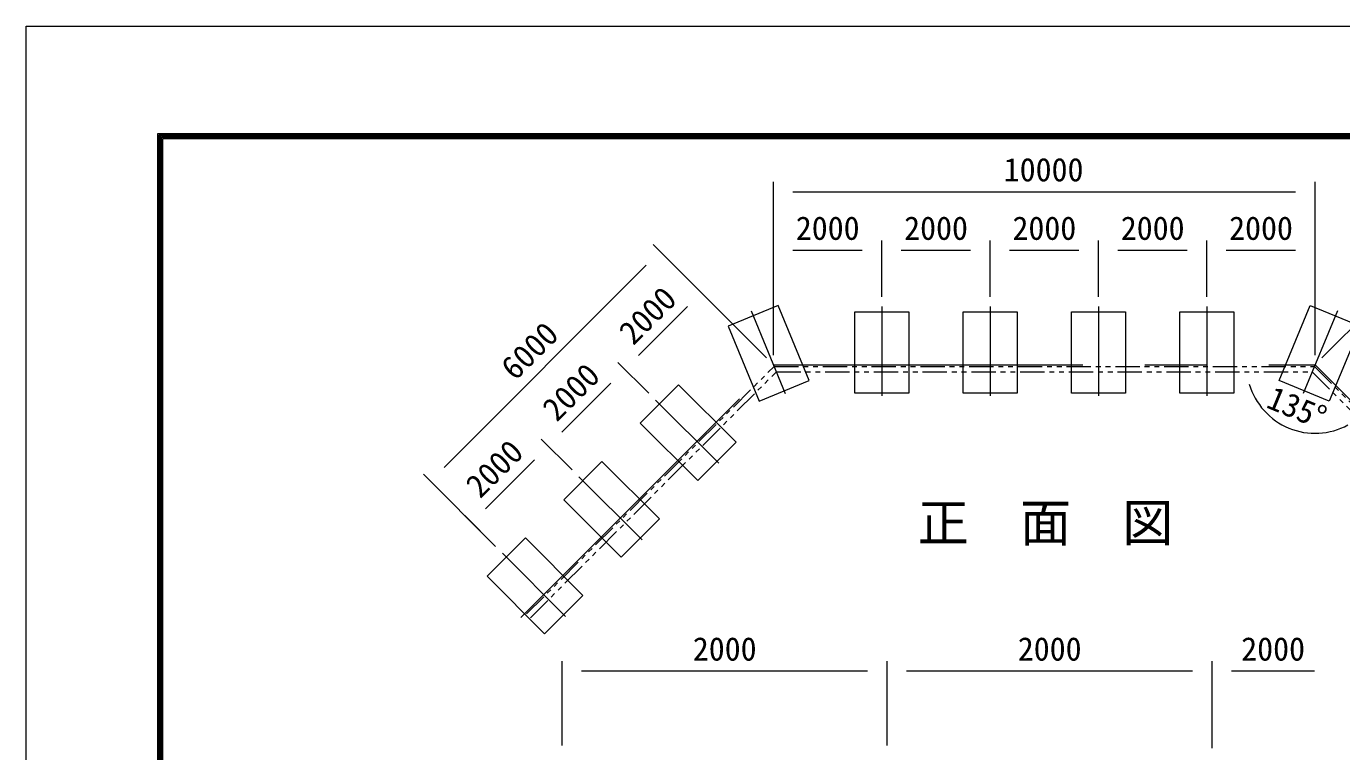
# Model space of a CAD drawing. Units: millimetres, scale not verified, with parts at other scales. Extents: x -12600 to 12600, y -8910 to 8910.
# Drawn here: x -12600 to -4505, y 4446 to 8910 of the extents above; entities that cross this region are included whole.
import ezdxf
from ezdxf.enums import TextEntityAlignment as Align

# ---------------------------------------------------------------- set-up
doc = ezdxf.new("R2010")
doc.units = ezdxf.units.MM
doc.header["$LTSCALE"] = 60
doc.linetypes.add('USER1', pattern=[50.8, 31.75, -6.35, 6.35, -6.35])
doc.linetypes.add('USER2', pattern=[5, 2.5, -0.5, 0.5, -0.5, 0.5, -0.5])
doc.layers.add('0-0_D-TTL-TXT', color=7, linetype='Continuous')
for name, color, linetype, lineweight in [('0-1_D-BMK', 2, 'USER1', 13), ('0-3_D-STR4', 7, 'Continuous', 9), ('0-5_D-BGD', 7, 'Continuous', 9), ('0-7_D-STR-DIM', 7, 'Continuous', 9), ('0-B_D-TTL', 7, 'Continuous', 9)]:
    doc.layers.add(name, color=color, linetype=linetype, lineweight=lineweight)
doc.styles.add('ＭＳ ゴシック', font='')
doc.styles.get('ＭＳ ゴシック').set_extended_font_data('MS Gothic')

msp = doc.modelspace()

# ---------------------------------------------------------------- linework, layer by layer
at = {"layer": '0-1_D-BMK'}
for p, q in [((-8139.3, 7158.67), (-7928.82, 6650.54)), ((-7335.19, 7186.01), (-7335.19, 6636.01)), ((-6668.52, 7186.01), (-6668.52, 6636.01)), ((-6001.85, 7186.01), (-6001.85, 6636.01)), ((-5335.19, 7186.01), (-5335.19, 6636.01)), ((-4531.07, 7158.67), (-4741.55, 6650.54)), ((-8727.23, 6609.41), (-8338.32, 6220.5)), ((-9198.63, 6138.01), (-8809.72, 5749.1)), ((-9670.04, 5666.6), (-9281.13, 5277.69))]:
    msp.add_line(p, q, dxfattribs=at)
msp.add_lwpolyline([(-9557.49, 5271.21), (-8001.85, 6826.85), (-4668.52, 6826.85), (-3112.88, 5271.21)], dxfattribs=at)
at = {"layer": '0-3_D-STR4'}
for points in [[(-7972.56, 7191.66), (-8280.52, 7064.1), (-8089.18, 6602.16), (-7781.22, 6729.72)], [(-7501.85, 7152.68), (-7168.52, 7152.68), (-7168.52, 6652.68), (-7501.85, 6652.68)], [(-6835.19, 7152.68), (-6501.85, 7152.68), (-6501.85, 6652.68), (-6835.19, 6652.68)], [(-6168.52, 7152.68), (-5835.19, 7152.68), (-5835.19, 6652.68), (-6168.52, 6652.68)], [(-5501.85, 7152.68), (-5168.52, 7152.68), (-5168.52, 6652.68), (-5501.85, 6652.68)], [(-4697.81, 7191.66), (-4389.85, 7064.1), (-4581.19, 6602.16), (-4889.15, 6729.72)], [(-8585.81, 6703.69), (-8821.51, 6467.99), (-8467.95, 6114.44), (-8232.25, 6350.14)], [(-9057.21, 6232.29), (-9292.91, 5996.59), (-8939.36, 5643.03), (-8703.66, 5878.73)], [(-9528.61, 5760.88), (-9764.32, 5525.18), (-9410.76, 5171.63), (-9175.06, 5407.33)]]:
    msp.add_lwpolyline(points, close=True, dxfattribs=at)
at = {"layer": '0-5_D-BGD', "linetype": 'USER2'}
for points in [[(-9520.95, 5293.6), (-7997.71, 6816.85), (-4672.66, 6816.85), (-3143.53, 5287.71)], [(-9497.38, 5270.03), (-7983.9, 6783.51), (-4686.47, 6783.51), (-3167.1, 5264.14)]]:
    msp.add_lwpolyline(points, dxfattribs=at)
at = {"layer": '0-7_D-STR-DIM'}
for p, q in [((-8001.85, 6886.85), (-8001.85, 7952.21)), ((-4668.52, 6886.85), (-4668.52, 7952.21)), ((-7881.85, 7892.21), (-4788.52, 7892.21)), ((-8044.28, 6869.27), (-8742.37, 7567.37)), ((-8001.85, 6886.85), (-8001.85, 7592.21)), ((-7881.85, 7532.21), (-7455.19, 7532.21)), ((-7335.19, 7246.01), (-7335.19, 7592.21)), ((-7335.19, 7246.01), (-7335.19, 7592.21)), ((-7215.19, 7532.21), (-6788.52, 7532.21)), ((-6668.52, 7246.01), (-6668.52, 7592.21)), ((-6668.52, 7246.01), (-6668.52, 7592.21)), ((-6548.52, 7532.21), (-6121.85, 7532.21)), ((-6001.85, 7246.01), (-6001.85, 7592.21)), ((-6001.85, 7246.01), (-6001.85, 7592.21)), ((-5881.85, 7532.21), (-5455.19, 7532.21)), ((-5335.19, 7246.01), (-5335.19, 7592.21)), ((-5335.19, 7246.01), (-5335.19, 7592.21)), ((-5215.19, 7532.21), (-4788.52, 7532.21)), ((-4668.52, 6886.85), (-4668.52, 7592.21)), ((-4626.09, 6869.27), (-3928, 7567.37)), ((-8784.8, 7440.09), (-10029.31, 6195.58)), ((-8044.28, 6869.27), (-8487.81, 7312.81)), ((-4626.09, 6869.27), (-4182.56, 7312.81)), ((-8831.94, 6883.83), (-8530.24, 7185.53)), ((-8769.65, 6651.84), (-8959.22, 6841.4)), ((-8769.65, 6651.84), (-8959.22, 6841.4)), ((-9303.34, 6412.43), (-9001.65, 6714.12)), ((-9241.06, 6180.43), (-9430.62, 6370)), ((-9241.06, 6180.43), (-9430.62, 6370)), ((-9774.75, 5941.02), (-9473.05, 6242.72)), ((-9712.46, 5709.03), (-10156.59, 6153.15)), ((-9712.46, 5709.03), (-9902.03, 5898.6)), ((-9302.38, 4483.54), (-9302.38, 5002.6)), ((-9182.38, 4942.6), (-7422.38, 4942.6)), ((-7302.38, 4483.54), (-7302.38, 5002.6)), ((-7302.38, 4483.54), (-7302.38, 5002.6)), ((-7182.38, 4942.6), (-5422.38, 4942.6)), ((-5302.38, 4467.73), (-5302.38, 5002.6)), ((-5302.38, 4467.73), (-5302.38, 5002.6)), ((-5182.38, 4942.6), (-4672.38, 4942.6))]:
    msp.add_line(p, q, dxfattribs=at)
msp.add_arc((-4668.52, 6826.85), 421.74, 196.3581, 298.6419, dxfattribs=at)
at = {"layer": '0-B_D-TTL', "color": 2, "lineweight": 18}
msp.add_lwpolyline([(-12600, 8910), (12600, 8910), (12600, -8910), (-12600, -8910)], close=True, dxfattribs=at)
at = {"layer": '0-B_D-TTL'}
for points in [[(-11790, 8250), (11790, 8250), (11790, -8250), (-11790, -8250)], [(-11782.5, 8242.5), (11782.5, 8242.5), (11782.5, -8242.5), (-11782.5, -8242.5)], [(-11775, 8235), (11775, 8235), (11775, -8235), (-11775, -8235)], [(-11767.5, 8227.5), (11767.5, 8227.5), (11767.5, -8227.5), (-11767.5, -8227.5)], [(-11760, 8220), (11760, 8220), (11760, -8220), (-11760, -8220)]]:
    msp.add_lwpolyline(points, close=True, dxfattribs=at)

# ---------------------------------------------------------------- texts
at = {"layer": '0-0_D-TTL-TXT', "style": 'ＭＳ ゴシック'}
msp.add_text('正\u3000面\u3000図', height=230.9, dxfattribs=at).set_placement((-7114.88, 5670.38), align=Align.BOTTOM_LEFT)
at = {"layer": '0-7_D-STR-DIM', "style": 'ＭＳ ゴシック'}
for s, p in [('10000', (-6584.64, 7912.45)), ('2000', (-7864.27, 7552.45)), ('2000', (-7197.6, 7552.45)), ('2000', (-6530.94, 7552.45)), ('2000', (-5864.27, 7552.45)), ('2000', (-5197.6, 7552.45)), ('2000', (-8498.13, 4962.84)), ('2000', (-6498.13, 4962.84)), ('2000', (-5123.13, 4962.84))]:
    msp.add_text(s, height=144.3, dxfattribs=at).set_placement(p, align=Align.BOTTOM_LEFT)
for s, rotation, p in [('2000', 45, (-8833.82, 6910.58)), ('6000', 45, (-9560.31, 6693.2)), ('2000', 45, (-9305.23, 6439.17)), ('135°', 337.5, (-4993.18, 6526.75)), ('2000', 45, (-9776.63, 5967.77))]:
    msp.add_text(s, height=144.3, rotation=rotation, dxfattribs=at).set_placement(p, align=Align.BOTTOM_LEFT)

doc.saveas('drawing.dxf')
